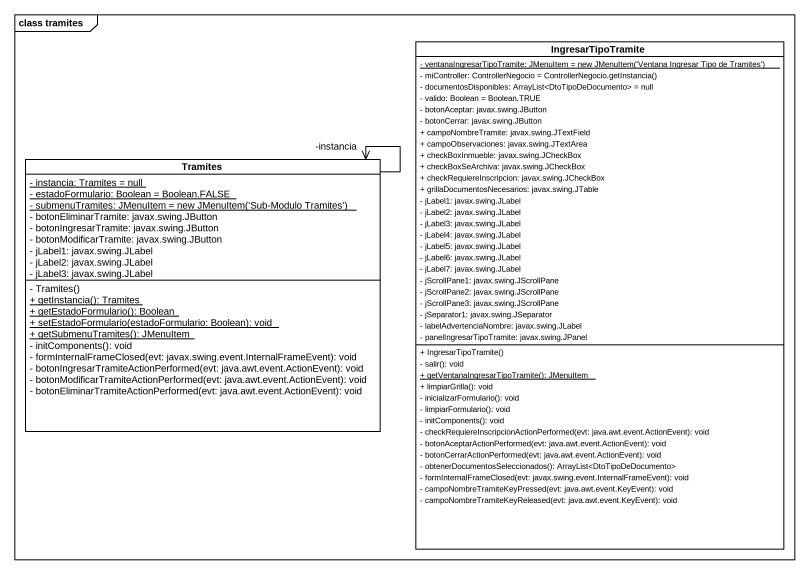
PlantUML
@startuml
mainframe class tramites
hide circle
hide empty members
skinparam classAttributeIconSize 0
class IngresarTipoTramite {
  {static} {field} - ventanaIngresarTipoTramite: JMenuItem = new JMenuItem('Ventana Ingresar Tipo de Tramites')
  {field} - miController: ControllerNegocio = ControllerNegocio.getInstancia()
  - documentosDisponibles: ArrayList<DtoTipoDeDocumento> = null
  - valido: Boolean = Boolean.TRUE
  - botonAceptar: javax.swing.JButton
  - botonCerrar: javax.swing.JButton
  + campoNombreTramite: javax.swing.JTextField
  + campoObservaciones: javax.swing.JTextArea
  + checkBoxInmueble: javax.swing.JCheckBox
  + checkBoxSeArchiva: javax.swing.JCheckBox
  + checkRequiereInscripcion: javax.swing.JCheckBox
  + grillaDocumentosNecesarios: javax.swing.JTable
  - jLabel1: javax.swing.JLabel
  - jLabel2: javax.swing.JLabel
  - jLabel3: javax.swing.JLabel
  - jLabel4: javax.swing.JLabel
  - jLabel5: javax.swing.JLabel
  - jLabel6: javax.swing.JLabel
  - jLabel7: javax.swing.JLabel
  - jScrollPane1: javax.swing.JScrollPane
  - jScrollPane2: javax.swing.JScrollPane
  - jScrollPane3: javax.swing.JScrollPane
  - jSeparator1: javax.swing.JSeparator
  - labelAdvertenciaNombre: javax.swing.JLabel
  - panelIngresarTipoTramite: javax.swing.JPanel
  + IngresarTipoTramite()
  - salir(): void
  {static} + getVentanaIngresarTipoTramite(): JMenuItem
  + limpiarGrilla(): void
  - inicializarFormulario(): void
  - limpiarFormulario(): void
  - initComponents(): void
  - checkRequiereInscripcionActionPerformed(evt: java.awt.event.ActionEvent): void
  - botonAceptarActionPerformed(evt: java.awt.event.ActionEvent): void
  - botonCerrarActionPerformed(evt: java.awt.event.ActionEvent): void
  - obtenerDocumentosSeleccionados(): ArrayList<DtoTipoDeDocumento>
  - formInternalFrameClosed(evt: javax.swing.event.InternalFrameEvent): void
  - campoNombreTramiteKeyPressed(evt: java.awt.event.KeyEvent): void
  - campoNombreTramiteKeyReleased(evt: java.awt.event.KeyEvent): void
}
class Tramites {
  {static} - instancia: Tramites = null
  {static} - estadoFormulario: Boolean = Boolean.FALSE
  {static} {field} - submenuTramites: JMenuItem = new JMenuItem('Sub-Modulo Tramites')
  - botonEliminarTramite: javax.swing.JButton
  - botonIngresarTramite: javax.swing.JButton
  - botonModificarTramite: javax.swing.JButton
  - jLabel1: javax.swing.JLabel
  - jLabel2: javax.swing.JLabel
  - jLabel3: javax.swing.JLabel
  - Tramites()
  {static} + getInstancia(): Tramites
  {static} + getEstadoFormulario(): Boolean
  {static} + setEstadoFormulario(estadoFormulario: Boolean): void
  {static} + getSubmenuTramites(): JMenuItem
  - initComponents(): void
  - formInternalFrameClosed(evt: javax.swing.event.InternalFrameEvent): void
  - botonIngresarTramiteActionPerformed(evt: java.awt.event.ActionEvent): void
  - botonModificarTramiteActionPerformed(evt: java.awt.event.ActionEvent): void
  - botonEliminarTramiteActionPerformed(evt: java.awt.event.ActionEvent): void
}
Tramites --> "-instancia" Tramites
@enduml
